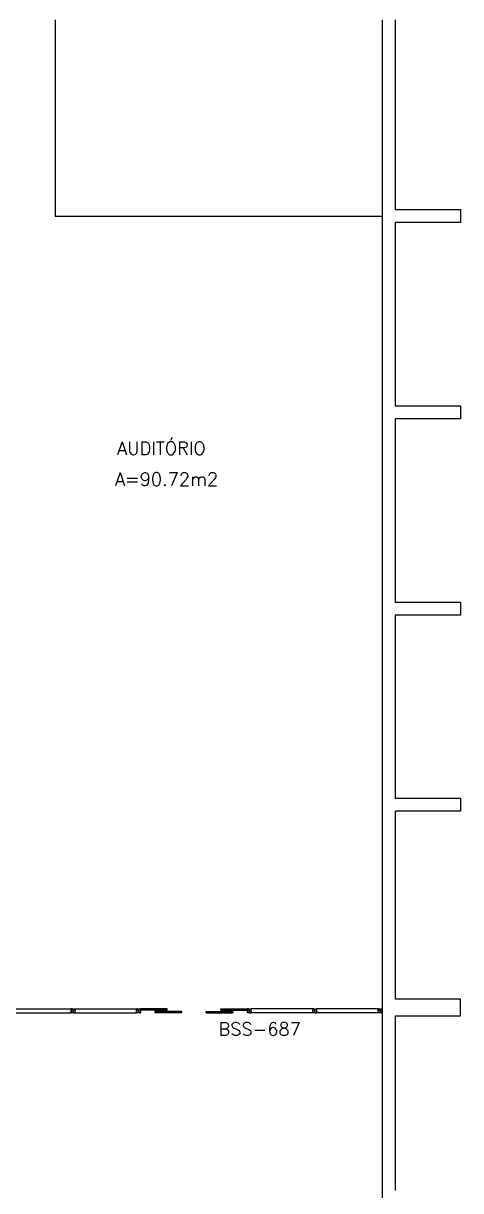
# Model space of a CAD drawing. Extents: x 0 to 244, y -71 to 76.
# Drawn here: x 216.49 to 223.18, y -2.68 to 15.17 of the extents above; entities that cross this region are included whole.
import ezdxf
from ezdxf.enums import TextEntityAlignment as Align

# ---------------------------------------------------------------- set-up
doc = ezdxf.new("R2010")
doc.units = 0
doc.header["$LTSCALE"] = 0.01
doc.header["$MEASUREMENT"] = 0
doc.layers.get('0').update_dxf_attribs({"linetype": 'CONTINUOUS'})
for name, color, linetype in [('ALV', 2, 'CONTINUOUS'), ('DIV', 2, 'CONTINUOUS'), ('ESQ', 1, 'CONTINUOUS'), ('PISO', 1, 'CONTINUOUS'), ('TEXTO', 2, 'CONTINUOUS'), ('TEXTO-ENDEREÇO', 2, 'CONTINUOUS'), ('ÁREA', 2, 'CONTINUOUS')]:
    doc.layers.add(name, color=color, linetype=linetype)
doc.layers.get('0').freeze()
doc.styles.add('UNB-100', font='simplex.shx', dxfattribs={"height": 0.2})
doc.styles.add('UNB-100-1', font='simplex.shx', dxfattribs={"height": 0.2})

# ---------------------------------------------------------------- blocks, each defined once
blk = doc.blocks.new('DIVMT-SSN')
for p, q in [((-0.03, 0.008), (-0.03, 0.03)), ((-0.006, 0.03), (-0.03, 0.03)), ((-0.03, 0.008), (-0.02, 0.008)), ((-0.02, -0.008), (-0.02, 0.008)), ((-0.006, 0.02), (-0.006, 0.03)), ((0.006, 0.02), (-0.006, 0.02)), ((-0.005, 0), (0.005, 0)), ((0.005, 0), (-0.005, 0)), ((0, 0.005), (0, -0.005)), ((0, -0.005), (0, 0.005)), ((0.006, 0.03), (0.03, 0.03)), ((0.006, 0.02), (0.006, 0.03)), ((0.03, 0.008), (0.02, 0.008)), ((0.02, -0.008), (0.02, 0.008)), ((0.03, 0.008), (0.03, 0.03)), ((-0.03, -0.008), (-0.03, -0.03)), ((-0.03, -0.008), (-0.02, -0.008)), ((-0.03, -0.03), (-0.03, -0.97)), ((-0.03, -0.03), (-0.009, -0.03)), ((0.03, -0.03), (-0.03, -0.03)), ((-0.03, -0.03), (-0.006, -0.03)), ((-0.009, -0.03), (-0.027, -0.03)), ((-0.006, -0.02), (-0.006, -0.03)), ((-0.006, -0.02), (0.006, -0.02)), ((-0.006, -0.02), (-0.006, -0.03)), ((0.006, -0.02), (-0.006, -0.02)), ((0.005, -0.03), (-0.005, -0.03)), ((0.006, -0.02), (0.006, -0.03)), ((0.006, -0.02), (0.006, -0.03)), ((0.03, -0.03), (0.006, -0.03)), ((0.03, -0.008), (0.02, -0.008)), ((0.03, -0.008), (0.03, -0.03)), ((0.03, -0.03), (0.03, -0.97)), ((0.03, -0.97), (-0.03, -0.97)), ((-0.006, -0.98), (-0.006, -0.97)), ((-0.006, -0.98), (0.006, -0.98)), ((0.006, -1.001), (-0.006, -1.001)), ((0.005, -0.97), (-0.005, -0.97)), ((0, -0.994), (0, -1.007)), ((0, -1.02), (0, -1.021)), ((0.006, -0.98), (0.006, -0.97))]:
    blk.add_line(p, q)

msp = doc.modelspace()

# ---------------------------------------------------------------- linework, layer by layer
at = {"layer": 'ALV'}
for p, q in [((221.975, 15.22), (221.975, 12.139)), ((222.175, 15.22), (222.175, 12.319)), ((222.175, 12.319), (223.175, 12.319)), ((223.175, 12.319), (223.175, 12.119)), ((221.975, 12.22), (221.975, 9.139)), ((222.175, 12.119), (222.175, 9.319)), ((223.175, 12.119), (222.175, 12.119)), ((222.175, 9.319), (223.175, 9.319)), ((223.175, 9.319), (223.175, 9.119)), ((221.975, 9.22), (221.975, 6.139)), ((223.175, 9.119), (222.175, 9.119)), ((222.175, 9.119), (222.175, 6.319)), ((222.175, 6.319), (223.175, 6.319)), ((223.175, 6.319), (223.175, 6.119)), ((221.975, 6.22), (221.975, 3.139)), ((222.175, 6.119), (222.175, 3.319)), ((223.175, 6.119), (222.175, 6.119)), ((221.975, 3.22), (221.975, -4.582)), ((222.175, 3.319), (223.175, 3.319)), ((223.175, 3.319), (223.175, 3.119)), ((223.175, 3.119), (222.18, 3.119)), ((222.18, 0.247), (222.18, 3.119)), ((223.172, 0.247), (222.18, 0.247)), ((223.172, -0.006), (223.172, 0.247)), ((222.18, -2.68), (222.18, -0.006)), ((222.18, -0.006), (223.172, -0.006))]:
    msp.add_line(p, q, dxfattribs=at)
at = {"layer": 'DIV'}
for p, q in [((218.224, 0.099), (218.224, 0.078)), ((218.224, 0.039), (218.224, 0.099)), ((218.246, 0.099), (218.224, 0.099)), ((218.224, 0.099), (218.224, 0.075)), ((218.224, 0.078), (218.224, 0.096)), ((218.233, 0.075), (218.224, 0.075)), ((218.233, 0.075), (218.224, 0.075)), ((218.224, 0.064), (218.224, 0.074)), ((218.233, 0.063), (218.224, 0.063)), ((218.224, 0.039), (218.224, 0.063)), ((218.233, 0.063), (218.224, 0.063)), ((218.246, 0.039), (218.224, 0.039)), ((218.233, 0.075), (218.233, 0.063)), ((218.233, 0.063), (218.233, 0.075)), ((218.246, 0.099), (218.246, 0.089)), ((218.246, 0.089), (218.262, 0.089)), ((218.246, 0.039), (218.246, 0.049)), ((218.246, 0.049), (218.262, 0.049)), ((218.259, 0.069), (218.249, 0.069)), ((218.249, 0.069), (218.259, 0.069)), ((218.254, 0.074), (218.254, 0.063)), ((218.254, 0.063), (218.254, 0.074)), ((218.262, 0.099), (218.262, 0.089)), ((218.262, 0.099), (218.284, 0.099)), ((218.262, 0.039), (218.262, 0.049)), ((218.262, 0.039), (218.284, 0.039)), ((218.274, 0.075), (218.284, 0.075)), ((218.274, 0.063), (218.274, 0.075)), ((218.274, 0.063), (218.284, 0.063)), ((218.284, 0.075), (218.284, 0.099)), ((218.284, 0.063), (218.284, 0.039)), ((219.915, 0.099), (219.915, 0.078)), ((219.915, 0.039), (219.915, 0.099)), ((219.937, 0.099), (219.915, 0.099)), ((219.915, 0.099), (219.915, 0.075)), ((219.915, 0.078), (219.915, 0.096)), ((219.924, 0.075), (219.915, 0.075)), ((219.924, 0.075), (219.915, 0.075)), ((219.915, 0.064), (219.915, 0.074)), ((219.924, 0.063), (219.915, 0.063)), ((219.915, 0.039), (219.915, 0.063)), ((219.924, 0.063), (219.915, 0.063)), ((219.937, 0.039), (219.915, 0.039)), ((219.924, 0.075), (219.924, 0.063)), ((219.924, 0.063), (219.924, 0.075)), ((219.937, 0.099), (219.937, 0.089)), ((219.937, 0.089), (219.953, 0.089)), ((219.937, 0.039), (219.937, 0.049)), ((219.937, 0.049), (219.953, 0.049)), ((219.95, 0.069), (219.94, 0.069)), ((219.94, 0.069), (219.95, 0.069)), ((219.945, 0.074), (219.945, 0.063)), ((219.945, 0.063), (219.945, 0.074)), ((219.953, 0.099), (219.953, 0.089)), ((219.953, 0.099), (219.975, 0.099)), ((219.953, 0.039), (219.953, 0.049)), ((219.953, 0.039), (219.975, 0.039)), ((219.965, 0.075), (219.975, 0.075)), ((219.965, 0.063), (219.965, 0.075)), ((219.965, 0.063), (219.975, 0.063)), ((219.975, 0.075), (219.975, 0.099)), ((219.975, 0.063), (219.975, 0.039)), ((220.953, 0.099), (220.975, 0.099)), ((220.953, 0.039), (220.975, 0.039)), ((220.965, 0.075), (220.975, 0.075)), ((220.965, 0.063), (220.965, 0.075)), ((220.965, 0.063), (220.975, 0.063)), ((220.975, 0.075), (220.975, 0.099)), ((220.975, 0.063), (220.975, 0.039))]:
    msp.add_line(p, q, dxfattribs=at)
at = {"layer": 'ESQ'}
for p, q in [((218.224, 0.078), (218.224, 0.098)), ((218.691, 0.098), (218.283, 0.098)), ((218.691, 0.078), (218.283, 0.078)), ((218.911, 0.06), (218.503, 0.06)), ((218.503, 0.06), (218.503, 0.04)), ((218.911, 0.04), (218.503, 0.04)), ((218.691, 0.078), (218.691, 0.098)), ((218.911, 0.04), (218.911, 0.06)), ((219.287, 0.06), (219.695, 0.06)), ((219.287, 0.04), (219.287, 0.06)), ((219.287, 0.04), (219.695, 0.04)), ((219.507, 0.098), (219.915, 0.098)), ((219.507, 0.078), (219.507, 0.098)), ((219.507, 0.078), (219.915, 0.078)), ((219.695, 0.06), (219.695, 0.04)), ((219.915, 0.078), (219.915, 0.098))]:
    msp.add_line(p, q, dxfattribs=at)
at = {"layer": 'PISO'}
for p, q in [((216.975, 15.22), (216.975, 12.22)), ((216.975, 12.22), (221.975, 12.22))]:
    msp.add_line(p, q, dxfattribs=at)

# ---------------------------------------------------------------- block references
at = {"layer": 'DIV', "xscale": -1, "rotation": 90}
for p in [(216.252, 0.069), (217.252, 0.069)]:
    msp.add_blockref('DIVMT-SSN', p, dxfattribs=at)
at = {"layer": 'DIV', "rotation": 270}
for p in [(220.945, 0.069), (221.945, 0.069)]:
    msp.add_blockref('DIVMT-SSN', p, dxfattribs=at)

# ---------------------------------------------------------------- texts
at = {"layer": 'TEXTO', "style": 'UNB-100'}
msp.add_text('AUDITÓRIO', height=0.2, dxfattribs=at).set_placement((217.924, 8.569))
at = {"layer": 'TEXTO-ENDEREÇO', "style": 'UNB-100-1'}
msp.add_text('BSS-687', height=0.2, dxfattribs=at).set_placement((219.473, -0.31))
at = {"layer": 'ÁREA', "style": 'UNB-100'}
msp.add_text('A=90.72m2', height=0.2, dxfattribs=at).set_placement((218.68, 8.097), align=Align.CENTER)

doc.saveas('drawing.dxf')
